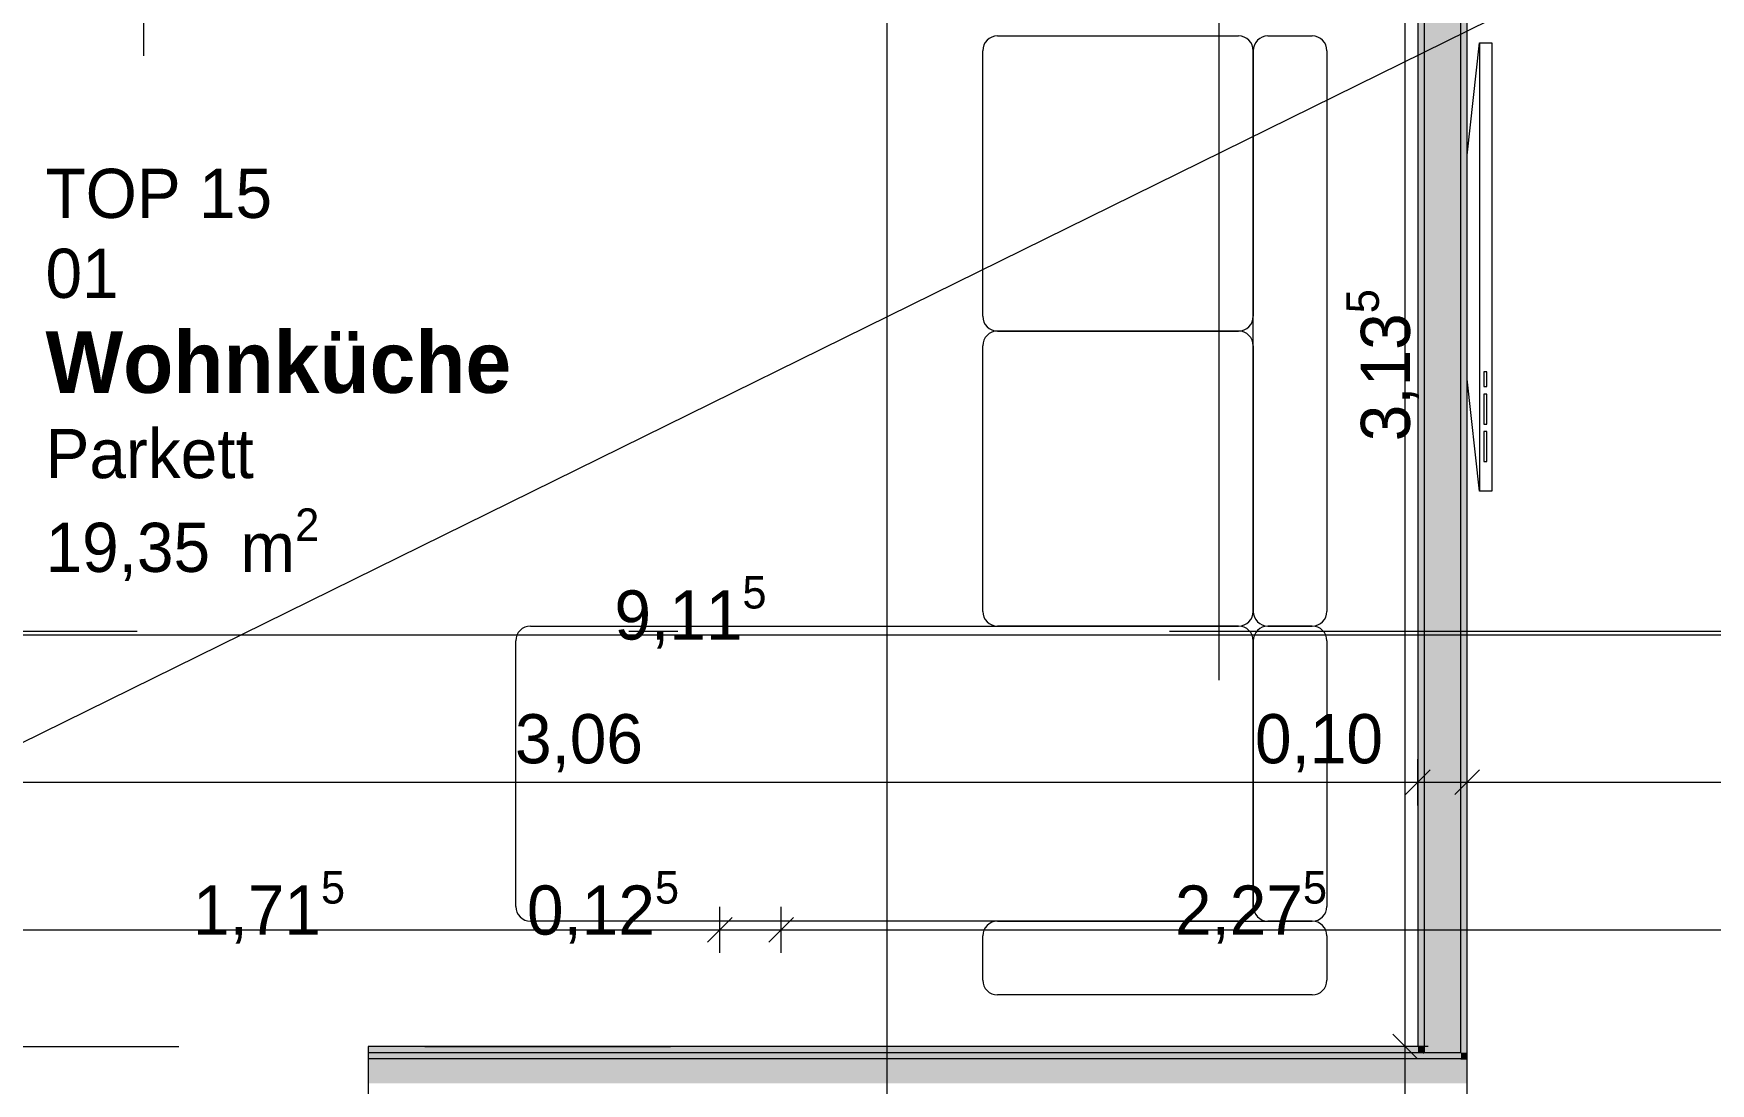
# Model space of a CAD drawing. Header units: metres. Extents: x -3 to 171, y -23 to 41.
# Drawn here: x 12.589 to 16, y -3.92 to -1.785 of the extents above; entities that cross this region are included whole.
import ezdxf

# ---------------------------------------------------------------- set-up
doc = ezdxf.new("R2010")
doc.units = ezdxf.units.M
doc.header["$MEASUREMENT"] = 0
for name, pattern in [('Achse', [0.004, 0.002, -0.001, 0, -0.001]), ('Schnittlinie', [0.006, 0.003, -0.0015, 0, -0.0015]), ('Untersicht', [0.001, 0.0005, -0.0005])]:
    doc.linetypes.add(name, pattern=pattern)
for name, color, linetype in [('4._1.DG PP STG1_1_000 Achsraster', 7, 'Continuous'), ('4._1.DG PP STG1_1_130 Wand Innen', 7, 'Continuous'), ('4._1.DG PP STG1_1_230 Decke abgehaengt', 7, 'Continuous'), ('4._1.DG PP STG1_1_510 Möblierung', 7, 'Continuous'), ('4._1.DG PP STG1_1_810 Raum', 7, 'Continuous'), ('4._1.DG PP STG1_1_851 Marker Schnitt', 7, 'Continuous'), ('4._1.DG PP STG1_1_950 Polierplan Bemaßung', 7, 'Continuous')]:
    doc.layers.add(name, color=color, linetype=linetype)
doc.styles.add('ERSTELLTER_STIL_2', font='')
doc.styles.add('ERSTELLTER_STIL_6', font='')
doc.styles.get('ERSTELLTER_STIL_2').set_extended_font_data('Eurostile')
doc.styles.get('ERSTELLTER_STIL_6').set_extended_font_data('Eurostile', bold=True)

msp = doc.modelspace()

# ---------------------------------------------------------------- hatches: boundary and pattern name
at = {"layer": '4._1.DG PP STG1_1_130 Wand Innen', "linetype": 'Continuous', "lineweight": 13, "true_color": 0xfb02fe}
for points in [[(15.4175, -3.845), (15.4175, -0.71), (15.405, -0.71), (15.405, -3.845)], [(15.505, -3.8575), (15.505, -0.71), (15.4925, -0.71), (15.4925, -3.8575)], [(15.405, -3.845), (13.27, -3.845), (13.27, -3.8575), (15.405, -3.8575)], [(15.415, -3.8575), (15.405, -3.845), (15.405, -3.8575)], [(15.405, -3.845), (15.415, -3.8575), (15.4175, -3.8575), (15.4175, -3.845)], [(15.415, -3.8575), (13.27, -3.8575), (13.27, -3.87), (15.425, -3.87)], [(15.415, -3.8575), (15.4175, -3.8606), (15.4175, -3.8575)], [(15.4175, -3.8575), (15.4175, -3.8606), (15.425, -3.87), (15.4925, -3.87), (15.4925, -3.8575)], [(15.4925, -3.8575), (15.4925, -3.87), (15.505, -3.87), (15.505, -3.8575)]]:
    msp.add_hatch(color=6, dxfattribs=at).paths.add_polyline_path(points)
at = {"layer": '4._1.DG PP STG1_1_130 Wand Innen', "linetype": 'Continuous', "lineweight": 13, "true_color": 0xffaa00}
for points in [[(15.4925, -3.8575), (15.4925, -0.71), (15.4175, -0.71), (15.4175, -3.8575)], [(15.425, -3.87), (13.27, -3.87), (13.27, -3.92), (15.465, -3.92)], [(15.425, -3.87), (15.465, -3.92), (15.4925, -3.92), (15.4925, -3.87)], [(15.4925, -3.87), (15.4925, -3.92), (15.505, -3.92), (15.505, -3.87)]]:
    msp.add_hatch(color=40, dxfattribs=at).paths.add_polyline_path(points)

# ---------------------------------------------------------------- linework, layer by layer
at = {"layer": '4._1.DG PP STG1_1_000 Achsraster', "color": 5, "linetype": 'Achse', "lineweight": 0, "ltscale": 1000}
for p, q in [((15, 3), (15, -22.5231)), ((-1.5, -3), (21, -3))]:
    msp.add_line(p, q, dxfattribs=at)
at = {"layer": '4._1.DG PP STG1_1_130 Wand Innen', "color": 7, "linetype": 'Continuous', "lineweight": 18, "ltscale": 1000}
for p, q in [((15.4175, -0.71), (15.4175, -3.8575)), ((15.4925, -3.8575), (15.4925, -0.71)), ((15.415, -3.8575), (13.27, -3.8575)), ((15.425, -3.87), (13.27, -3.87)), ((15.4175, -3.8575), (15.415, -3.8575)), ((15.4175, -3.8575), (15.415, -3.8575)), ((15.4925, -3.8575), (15.4175, -3.8575)), ((15.4925, -3.8575), (15.4175, -3.8575)), ((15.4925, -3.87), (15.425, -3.87)), ((15.4925, -3.87), (15.505, -3.87)), ((15.4925, -3.87), (15.505, -3.87))]:
    msp.add_line(p, q, dxfattribs=at)
at = {"layer": '4._1.DG PP STG1_1_130 Wand Innen', "color": 7, "linetype": 'Continuous', "lineweight": 18, "ltscale": 1000, "flags": 128}
for points in [[(15.405, -0.71), (15.405, -3.845)], [(15.505, -3.87), (15.505, -0.71)], [(15.405, -3.845), (13.27, -3.845)], [(13.27, -3.845), (13.27, -3.8575)], [(13.27, -3.8575), (13.27, -3.87)], [(13.27, -3.87), (13.27, -3.92)], [(15.505, -3.92), (15.505, -3.87)], [(13.27, -3.92), (13.27, -3.945)], [(15.505, -3.945), (15.505, -3.92)]]:
    msp.add_lwpolyline(points, dxfattribs=at)
at = {"layer": '4._1.DG PP STG1_1_230 Decke abgehaengt', "color": 8, "linetype": 'Untersicht', "lineweight": 13, "ltscale": 1000, "flags": 128}
msp.add_lwpolyline([(11.385, -3.845), (13.985, -3.845), (13.985, -4.185), (11.385, -4.185)], dxfattribs=at)
at = {"layer": '4._1.DG PP STG1_1_510 Möblierung', "color": 8, "linetype": 'Continuous', "lineweight": 13, "ltscale": 1000, "true_color": 0x7e7f7f}
for p, q in [((14.55, -1.79), (15.04, -1.79)), ((15.1, -1.79), (15.19, -1.79)), ((15.53, -1.8042), (15.53, -2.7158)), ((14.52, -2.36), (14.52, -1.82)), ((15.07, -1.82), (15.07, -2.36)), ((15.07, -2.96), (15.07, -1.82)), ((15.22, -1.82), (15.22, -2.96)), ((14.52, -2.96), (14.52, -2.42)), ((14.55, -2.39), (15.04, -2.39)), ((15.04, -2.39), (14.55, -2.39)), ((15.07, -2.42), (15.07, -2.96)), ((15.545, -2.4727), (15.5388, -2.4727)), ((15.5388, -2.4727), (15.5388, -2.5031)), ((15.545, -2.5031), (15.545, -2.4727)), ((15.5388, -2.5031), (15.545, -2.5031)), ((15.545, -2.5183), (15.5388, -2.5183)), ((15.5388, -2.5183), (15.5388, -2.5791)), ((15.545, -2.5791), (15.545, -2.5183)), ((15.5388, -2.5791), (15.545, -2.5791)), ((15.545, -2.5942), (15.5388, -2.5942)), ((15.5388, -2.5942), (15.5388, -2.655)), ((15.545, -2.655), (15.545, -2.5942)), ((15.5388, -2.655), (15.545, -2.655)), ((13.6, -2.99), (15.04, -2.99)), ((15.04, -2.99), (14.55, -2.99)), ((15.1, -2.99), (15.19, -2.99)), ((15.19, -2.99), (15.1, -2.99)), ((13.57, -3.56), (13.57, -3.02)), ((15.07, -3.02), (15.07, -3.56)), ((15.07, -3.56), (15.07, -3.02)), ((15.22, -3.02), (15.22, -3.56)), ((15.04, -3.59), (13.6, -3.59)), ((14.55, -3.59), (15.19, -3.59)), ((15.19, -3.59), (15.1, -3.59)), ((14.52, -3.71), (14.52, -3.62)), ((15.22, -3.62), (15.22, -3.71)), ((15.19, -3.74), (14.55, -3.74))]:
    msp.add_line(p, q, dxfattribs=at)
at = {"layer": '4._1.DG PP STG1_1_510 Möblierung', "color": 8, "linetype": 'Continuous', "lineweight": 13, "ltscale": 1000, "true_color": 0x7e7f7f, "flags": 128}
msp.add_lwpolyline([(15.555, -1.8042), (15.555, -2.7158), (15.53, -2.7158), (15.505, -2.4879), (15.505, -2.0321), (15.53, -1.8042)], close=True, dxfattribs=at)
at = {"layer": '4._1.DG PP STG1_1_510 Möblierung', "color": 8, "linetype": 'Continuous', "lineweight": 13, "ltscale": 1000, "true_color": 0x7e7f7f}
for centre, start, end in [((14.55, -1.82), 90, 180), ((15.04, -1.82), 0, 90), ((15.1, -1.82), 90, 180), ((15.19, -1.82), 0, 90), ((14.55, -2.36), 180, 270), ((15.04, -2.36), 270, 0), ((14.55, -2.42), 90, 180), ((15.04, -2.42), 0, 90), ((14.55, -2.96), 180, 270), ((15.04, -2.96), 270, 0), ((15.1, -2.96), 180, 270), ((15.19, -2.96), 270, 0), ((13.6, -3.02), 90, 180), ((15.04, -3.02), 0, 90), ((15.1, -3.02), 90, 180), ((15.19, -3.02), 0, 90), ((13.6, -3.56), 180, 270), ((15.04, -3.56), 270, 0), ((15.1, -3.56), 180, 270), ((15.19, -3.56), 270, 0), ((14.55, -3.62), 90, 180), ((15.19, -3.62), 0, 90), ((14.55, -3.71), 180, 270), ((15.19, -3.71), 270, 0)]:
    msp.add_arc(centre, 0.03, start, end, dxfattribs=at)
at = {"layer": '4._1.DG PP STG1_1_851 Marker Schnitt', "color": 7, "linetype": 'Schnittlinie', "lineweight": 13, "ltscale": 1000}
msp.add_line((14.325, 4.805), (14.325, -22.5231), dxfattribs=at)
at = {"layer": '4._1.DG PP STG1_1_950 Polierplan Bemaßung', "color": 7, "linetype": 'Continuous', "lineweight": 13, "ltscale": 1000}
for p, q in [((10.905, -4.045), (18.8546, -0.13)), ((12.8134, -1.8302), (12.8134, -1.6302))]:
    msp.add_line(p, q, dxfattribs=at)
at = {"layer": '4._1.DG PP STG1_1_950 Polierplan Bemaßung', "color": 6, "linetype": 'Continuous', "lineweight": 13, "ltscale": 1000, "true_color": 0xfb02fe}
for p, q in [((15.379, -3.845), (15.379, -0.71)), ((15.405, -3.3545), (15.405, -3.2608)), ((15.505, -3.3545), (15.505, -3.2608)), ((12.345, -3.3076), (15.405, -3.3076)), ((15.43, -3.2826), (15.38, -3.3326)), ((15.405, -3.3076), (15.505, -3.3076)), ((15.53, -3.2826), (15.48, -3.3326)), ((15.505, -3.3076), (18.6639, -3.3076)), ((13.985, -3.6545), (13.985, -3.5608)), ((14.11, -3.6545), (14.11, -3.5608)), ((12.27, -3.6076), (13.985, -3.6076)), ((14.01, -3.5826), (13.96, -3.6326)), ((13.985, -3.6076), (14.11, -3.6076)), ((14.135, -3.5826), (14.085, -3.6326)), ((14.11, -3.6076), (16.385, -3.6076)), ((15.4259, -3.845), (15.3321, -3.845)), ((15.354, -3.82), (15.404, -3.87)), ((15.379, -3.97), (15.379, -3.845))]:
    msp.add_line(p, q, dxfattribs=at)
at = {"layer": '4._1.DG PP STG1_1_950 Polierplan Bemaßung', "color": 76, "linetype": 'Continuous', "lineweight": 13, "ltscale": 1000, "true_color": 0x3f7f02}
msp.add_line((9.55, -3.0076), (18.665, -3.0076), dxfattribs=at)

# ---------------------------------------------------------------- texts
at = {"layer": '4._1.DG PP STG1_1_810 Raum', "color": 7, "linetype": 'Continuous', "lineweight": 13, "attachment_point": 1}
for s, insert, char_height, style in [('\\A1;{\\pql;\\pt0;\\fEurostile|b0|i0|c0|p0;\\W1.000000;TOP 15}', (12.6137, -2.0601), 0.1, 'ERSTELLTER_STIL_2'), ('\\A1;{\\pql;\\pt0;\\fEurostile|b0|i0|c0|p0;\\W1.000000;01}', (12.6137, -2.2226), 0.1, 'ERSTELLTER_STIL_2'), ('\\A1;{\\pql;\\pt0;\\fEurostile|b1|i0|c0|p0;\\W1.000000;Wohnküche}', (12.6137, -2.3908), 0.125, 'ERSTELLTER_STIL_6'), ('\\A1;{\\pql;\\pt0;\\fEurostile|b0|i0|c0|p0;\\W1.000000;Parkett}', (12.6137, -2.5892), 0.1, 'ERSTELLTER_STIL_2'), ('\\A1;{\\pql;\\pt0,0.05;\\fEurostile|b0|i0|c0|p0;\\W1.000000;19,35\\fEurostile|b0|i0|c0|p0;\\W1.000000;\\A1{\\H.66x;\\S^  ;}\\fEurostile|b0|i0|c0|p0;\\W1.000000; m\\fEurostile|b0|i0|c0|p0;\\W1.000000;\\A1{\\H.66x;\\S2^  ;}}', (12.6137, -2.7507), 0.1, 'ERSTELLTER_STIL_2')]:
    msp.add_mtext(s, dxfattribs=dict(at, insert=insert, char_height=char_height, style=style))
at = {"layer": '4._1.DG PP STG1_1_950 Polierplan Bemaßung', "color": 6, "linetype": 'Continuous', "lineweight": 13, "true_color": 0xfb02fe, "insert": (15.418, -2.6142), "char_height": 0.1, "attachment_point": 7, "rotation": 90, "style": 'ERSTELLTER_STIL_2'}
msp.add_mtext('\\A1;{\\pql;\\fEurostile|b0|i0|c0|p0;\\W1.000000;3,13\\fEurostile|b0|i0|c0|p0;\\W1.000000;\\A1{\\H.66x;\\S5^  ;}}', dxfattribs=at)
at = {"layer": '4._1.DG PP STG1_1_950 Polierplan Bemaßung', "color": 76, "linetype": 'Continuous', "lineweight": 13, "true_color": 0x3f7f02, "insert": (13.7708, -3.0466), "char_height": 0.1, "attachment_point": 7, "style": 'ERSTELLTER_STIL_2'}
msp.add_mtext('\\A1;{\\pql;\\fEurostile|b0|i0|c0|p0;\\W1.000000;9,11\\fEurostile|b0|i0|c0|p0;\\W1.000000;\\A1{\\H.66x;\\S5^  ;}}', dxfattribs=at)
at = {"layer": '4._1.DG PP STG1_1_950 Polierplan Bemaßung', "color": 6, "linetype": 'Continuous', "lineweight": 13, "true_color": 0xfb02fe, "char_height": 0.1, "width": 0.306373, "attachment_point": 7, "style": 'ERSTELLTER_STIL_2'}
for s, insert in [('\\A1;{\\pql;\\fEurostile|b0|i0|c0|p0;\\W1.000000;3,06}', (13.5686, -3.2876)), ('\\A1;{\\pql;\\fEurostile|b0|i0|c0|p0;\\W1.000000;0,10}', (15.0736, -3.2876))]:
    msp.add_mtext(s, dxfattribs=dict(at, insert=insert))
at = {"layer": '4._1.DG PP STG1_1_950 Polierplan Bemaßung', "color": 6, "linetype": 'Continuous', "lineweight": 13, "true_color": 0xfb02fe, "char_height": 0.1, "attachment_point": 7, "style": 'ERSTELLTER_STIL_2'}
for s, insert in [('\\A1;{\\pql;\\fEurostile|b0|i0|c0|p0;\\W1.000000;1,71\\fEurostile|b0|i0|c0|p0;\\W1.000000;\\A1{\\H.66x;\\S5^  ;}}', (12.9136, -3.6466)), ('\\A1;{\\pql;\\fEurostile|b0|i0|c0|p0;\\W1.000000;0,12\\fEurostile|b0|i0|c0|p0;\\W1.000000;\\A1{\\H.66x;\\S5^  ;}}', (13.5929, -3.6466)), ('\\A1;{\\pql;\\fEurostile|b0|i0|c0|p0;\\W1.000000;2,27\\fEurostile|b0|i0|c0|p0;\\W1.000000;\\A1{\\H.66x;\\S5^  ;}}', (14.9108, -3.6466))]:
    msp.add_mtext(s, dxfattribs=dict(at, insert=insert))

doc.saveas('drawing.dxf')
